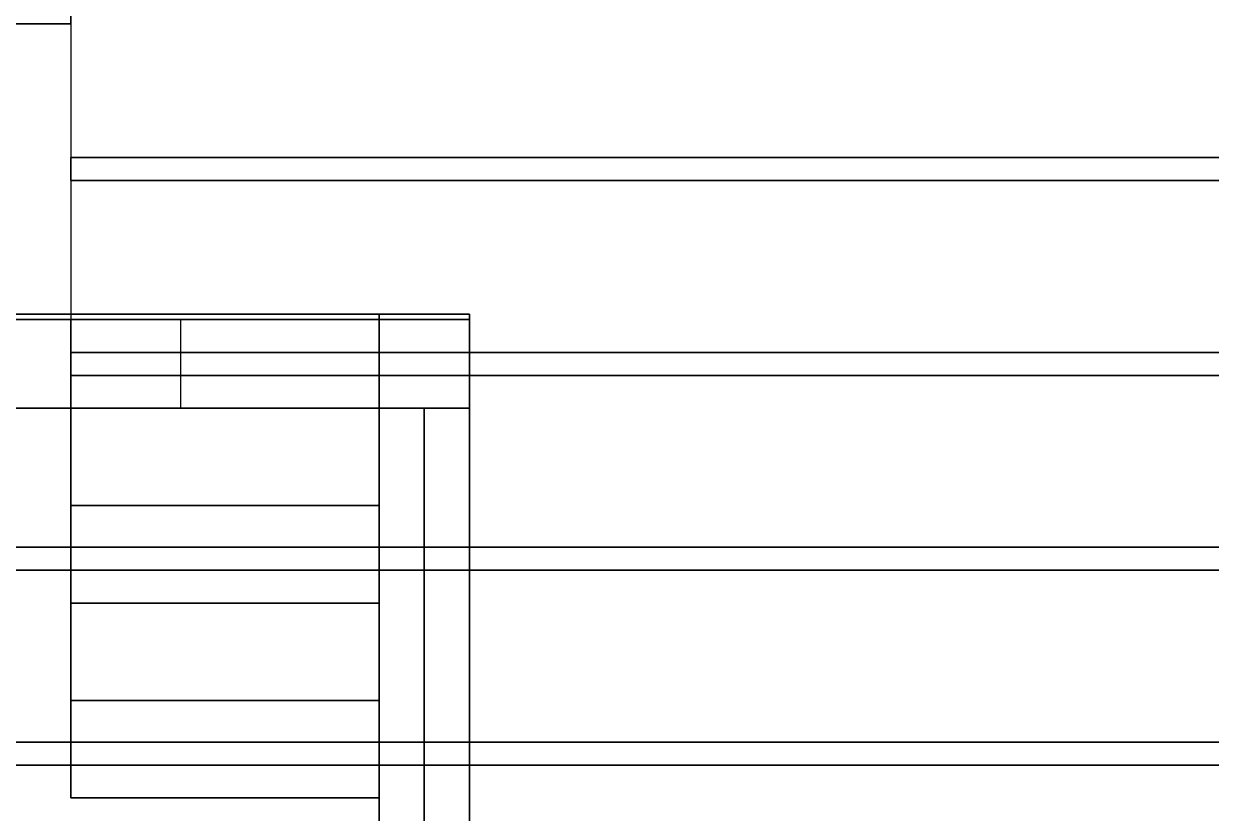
# Model space of a CAD drawing. Header units: millimetres. Extents: x 1429 to 3422, y 966 to 3043.
# Drawn here: x 2196.5 to 2531.5, y 2021.8 to 2244.6 of the extents above; entities that cross this region are included whole.
import ezdxf

# ---------------------------------------------------------------- set-up
doc = ezdxf.new("R2010")
doc.units = ezdxf.units.MM
doc.header["$MEASUREMENT"] = 0
for name, color, linetype in [('3D_BASE HORMIGON', 7, 'Continuous'), ('3D_CARPINTER_A', 7, 'Continuous'), ('3D_MURO', 1, 'Continuous'), ('3D_PISO', 7, 'Continuous'), ('3D_VIGAS', 5, 'Continuous')]:
    doc.layers.add(name, color=color, linetype=linetype)

msp = doc.modelspace()

# ---------------------------------------------------------------- linework, layer by layer
at = {"layer": '3D_BASE HORMIGON'}
for p, q in [((2296.79, 2162.63, 180), (2296.79, 2162.63)), ((2296.79, 2161.88, 180), (2296.79, 2161.88)), ((2296.79, 2161.13, 180), (2296.79, 2161.13)), ((2309.54, 2161.13, 180), (2309.54, 2161.13)), ((2322.29, 2162.63, 90), (2322.29, 2162.63, -90)), ((2322.29, 2161.13, 180), (2322.29, 2161.13)), ((2296.79, 2136.13, 90), (2296.79, 2136.13, 120)), ((2322.29, 2136.13, 120), (2296.79, 2136.13, 120)), ((2322.29, 2136.13, 90), (2296.79, 2136.13, 90)), ((2296.79, 2136.13, 105), (2322.29, 2136.13, 105)), ((2309.54, 2136.13, 90), (2309.54, 2136.13, 120)), ((2322.29, 2136.13, 120), (2322.29, 2136.13, 90)), ((2322.29, 2037.88, 180), (2322.29, 2037.88))]:
    msp.add_line(p, q, dxfattribs=at)
for points in [[(2872.29, 2602.63), (2872.29, 1914.63), (2322.29, 1914.63), (2322.29, 2161.13), (2296.79, 2161.13), (2296.79, 2162.63), (1984.29, 2162.63), (1984.29, 2382.63), (2184.29, 2382.63), (2184.29, 2602.63), (2872.29, 2602.63)], [(2322.29, 2162.63), (2322.29, 1474.63), (1772.29, 1474.63), (1772.29, 1721.13), (1746.79, 1721.13), (1746.79, 1722.63), (1434.29, 1722.63), (1434.29, 1942.63), (1634.29, 1942.63), (1634.29, 2162.63), (2322.29, 2162.63)], [(2322.29, 2162.63), (1634.29, 2162.63)], [(1634.29, 2162.63), (2322.29, 2162.63)], [(1634.29, 2162.63), (2322.29, 2162.63)], [(2296.79, 2162.63), (1984.29, 2162.63)], [(1984.29, 2162.63), (2296.79, 2162.63)], [(2296.79, 2162.63), (1984.29, 2162.63)], [(2296.79, 2161.13), (2296.79, 2162.63)], [(2296.79, 2162.63), (2296.79, 2161.13)], [(2296.79, 2161.13), (2296.79, 2162.63)], [(2322.29, 2161.13), (2296.79, 2161.13)], [(2296.79, 2161.13), (2322.29, 2161.13)], [(2322.29, 2161.13), (2296.79, 2161.13)], [(2322.29, 2162.63), (2322.29, 1474.63)], [(2322.29, 1474.63), (2322.29, 2162.63)], [(2322.29, 2162.63), (2322.29, 1474.63)], [(2322.29, 1914.63), (2322.29, 2161.13)], [(2322.29, 2161.13), (2322.29, 1914.63)], [(2322.29, 1914.63), (2322.29, 2161.13)], [(2296.79, 2136.13), (2296.79, 1474.63)], [(2322.29, 2136.13), (2322.29, 1474.63)]]:
    msp.add_lwpolyline(points, dxfattribs=at)
for points in [[(2296.79, 2136.13, 90), (2296.79, 1805.38, 90), (2296.79, 1474.63, 90)], [(2296.79, 1474.63, 120), (2296.79, 1805.38, 120), (2296.79, 2136.13, 120)], [(2309.54, 2136.13, 120), (2309.54, 1805.38, 120), (2309.54, 1474.63, 120)], [(2309.54, 1474.63, 90), (2309.54, 1805.38, 90), (2309.54, 2136.13, 90)], [(2322.29, 1474.63, 120), (2322.29, 1805.38, 120), (2322.29, 2136.13, 120)], [(2322.29, 2136.13, 90), (2322.29, 1805.38, 90), (2322.29, 1474.63, 90)]]:
    msp.add_open_spline(points, degree=2, dxfattribs=at)
at = {"layer": '3D_CARPINTER_A'}
msp.add_open_spline([(3422.29, 2354.63, 220), (3055.62, 2061.29, 160), (2053.57, 1259.65, -3.97), (1686.9, 966.32, -63.97)], degree=3, dxfattribs=at)
at = {"layer": '3D_MURO'}
for p, q in [((2209.79, 2161.13, 450), (2209.79, 2161.13, 210)), ((2209.79, 2161.13, 450), (2209.79, 2161.13, 555.76)), ((2296.79, 2161.13, 90), (2296.79, 2161.13, 180)), ((2322.29, 2161.13, 180), (2296.79, 2161.13, 180)), ((2296.79, 2136.13, 90), (2296.79, 2136.13, 180))]:
    msp.add_line(p, q, dxfattribs=at)
at = {"layer": '3D_MURO', "extrusion": (-0.161489, 0, 0.986875)}
for points in [[(-1942.63, 1479.65), (-1694.63, 1479.65), (-1694.63, 1710.68), (-1474.63, 1710.68), (-1474.63, 2384.53), (-1914.63, 2384.53), (-1914.63, 2941.84), (-2354.63, 2941.84), (-2354.63, 3499.16), (-3042.63, 3499.16), (-3042.63, 2802.01), (-2822.63, 2802.01), (-2822.63, 2599.35), (-2602.63, 2599.35), (-2602.63, 2244.69), (-2382.63, 2244.69), (-2382.63, 2042.03), (-2162.63, 2042.03), (-2162.63, 1682.31), (-1942.63, 1682.31), (-1942.63, 1479.65)], [(-2161.13, 2068.88), (-2161.13, 2042.03), (-2382.63, 2042.03), (-2382.63, 2244.69), (-2602.63, 2244.69), (-2602.63, 2827.85), (-2577.13, 2827.85), (-2577.13, 2270.53), (-2356.13, 2270.53), (-2356.13, 2068.88), (-2161.13, 2068.88)], [(-2136.13, 1710.68), (-2162.63, 1710.68), (-2162.63, 2042.03), (-2161.13, 2042.03), (-2161.13, 2270.53), (-2136.13, 2270.53), (-2136.13, 1710.68)]]:
    msp.add_lwpolyline(points, dxfattribs=at)
at = {"layer": '3D_MURO'}
for points in [[(1657.29, 2162.63), (1984.29, 2162.63), (1984.29, 2161.13), (2296.79, 2161.13), (2296.79, 2136.13), (1657.29, 2136.13), (1657.29, 2162.63)], [(1657.29, 2162.63), (1984.29, 2162.63), (1984.29, 2161.13), (2209.79, 2161.13), (2209.79, 2136.13), (1657.29, 2136.13), (1657.29, 2162.63)], [(1744.29, 2162.63), (1744.29, 2136.13), (2296.79, 2136.13), (2296.79, 2161.13), (1984.29, 2161.13), (1984.29, 2162.63), (1744.29, 2162.63)], [(1984.29, 2161.13), (2296.79, 2161.13)], [(2296.79, 2161.13), (2296.79, 2136.13)], [(2296.79, 2136.13), (1744.29, 2136.13)]]:
    msp.add_lwpolyline(points, dxfattribs=at)
at = {"layer": '3D_MURO', "extrusion": (0, 1, 0)}
msp.add_lwpolyline([(-2296.79, 90), (-2209.79, 90), (-2209.79, 180), (-2296.79, 180)], dxfattribs=at)
at = {"layer": '3D_MURO'}
for points, degree in [([(2209.79, 2356.13, 555.76), (2209.79, 2291.13, 555.76), (2209.79, 2226.13, 555.76), (2209.79, 2161.13, 555.76)], 3), ([(2209.79, 2244.63, 210), (2209.79, 2300.38, 210), (2209.79, 2356.13, 210)], 2), ([(2185.79, 2244.63, 450), (2197.79, 2244.63, 450), (2209.79, 2244.63, 450)], 2), ([(2185.79, 2244.63, 450), (2197.79, 2244.63, 450), (2209.79, 2244.63, 450)], 2), ([(2209.79, 2244.63, 210), (2197.79, 2244.63, 210), (2185.79, 2244.63, 210)], 2), ([(2209.79, 2244.63, 450), (2209.79, 2202.88, 450), (2209.79, 2161.13, 450)], 2), ([(2209.79, 2244.63, 450), (2209.79, 2244.63, 330), (2209.79, 2244.63, 210)], 2), ([(2209.79, 2244.63, 210), (2209.79, 2244.63, 290), (2209.79, 2244.63, 370), (2209.79, 2244.63, 450)], 3), ([(2209.79, 2244.63, 450), (2209.79, 2216.79, 450), (2209.79, 2188.96, 450), (2209.79, 2161.13, 450)], 3), ([(2296.79, 2161.13, 90), (2140.54, 2161.13, 90), (1984.29, 2161.13, 90)], 2), ([(1984.29, 2161.13, 518.86), (2097.04, 2161.13, 537.31), (2209.79, 2161.13, 555.76)], 2), ([(2209.79, 2161.13, 555.76), (2134.62, 2161.13, 543.46), (2059.45, 2161.13, 531.16), (1984.29, 2161.13, 518.86)], 3), ([(2209.79, 2161.13, 450), (2197.79, 2161.13, 450), (2185.79, 2161.13, 450)], 2), ([(2185.79, 2161.13, 210), (2197.79, 2161.13, 210), (2209.79, 2161.13, 210)], 2), ([(2209.79, 2161.13, 555.76), (2201.79, 2161.13, 554.45), (2193.79, 2161.13, 553.15), (2185.79, 2161.13, 551.84)], 3), ([(2209.79, 2161.13, 555.76), (2209.79, 2148.63, 555.76), (2209.79, 2136.13, 555.76)], 2), ([(2209.79, 2161.13, 555.76), (2209.79, 2148.63, 555.76), (2209.79, 2136.13, 555.76)], 2), ([(2209.79, 2136.13, 210), (2209.79, 2148.63, 210), (2209.79, 2161.13, 210)], 2), ([(2209.79, 2161.13, 210), (2209.79, 2161.13, 382.88), (2209.79, 2161.13, 555.76)], 2), ([(2296.79, 2161.13, 180), (2267.79, 2161.13, 180), (2238.79, 2161.13, 180), (2209.79, 2161.13, 180)], 3), ([(2209.79, 2161.13, 180), (2209.79, 2161.13, 305.25), (2209.79, 2161.13, 430.51), (2209.79, 2161.13, 555.76)], 3), ([(2296.79, 2136.13, 90), (2296.79, 2148.63, 90), (2296.79, 2161.13, 90)], 2), ([(2296.79, 2161.13, 180), (2296.79, 2152.79, 180), (2296.79, 2144.46, 180), (2296.79, 2136.13, 180)], 3), ([(2296.79, 2161.13, 180), (2296.79, 2050.63, 180), (2296.79, 1940.13, 180)], 2), ([(2296.79, 2161.13, 120), (2296.79, 2152.79, 120), (2296.79, 2144.46, 120), (2296.79, 2136.13, 120)], 3), ([(2322.29, 2161.13, 120), (2313.79, 2161.13, 120), (2305.29, 2161.13, 120), (2296.79, 2161.13, 120)], 3), ([(2296.79, 2161.13, 120), (2296.79, 2161.13, 150), (2296.79, 2161.13, 180)], 2), ([(2322.29, 2161.13, 180), (2322.29, 2161.13, 150), (2322.29, 2161.13, 120)], 2), ([(2322.29, 1940.13, 180), (2322.29, 2050.63, 180), (2322.29, 2161.13, 180)], 2), ([(2322.29, 2161.13, 120), (2322.29, 2152.79, 120), (2322.29, 2144.46, 120), (2322.29, 2136.13, 120)], 3), ([(2209.79, 2136.13, 555.76), (1933.54, 2136.13, 510.56), (1657.29, 2136.13, 465.35)], 2), ([(1657.29, 2136.13, 465.35), (1841.45, 2136.13, 495.49), (2025.62, 2136.13, 525.63), (2209.79, 2136.13, 555.76)], 3), ([(1744.29, 2136.13, 90), (2020.54, 2136.13, 90), (2296.79, 2136.13, 90)], 2), ([(2209.79, 2136.13, 555.76), (2209.79, 2136.13, 382.88), (2209.79, 2136.13, 210)], 2), ([(2296.79, 2136.13, 180), (2267.79, 2136.13, 180), (2238.79, 2136.13, 180), (2209.79, 2136.13, 180)], 3), ([(2209.79, 2136.13, 180), (2209.79, 2136.13, 305.25), (2209.79, 2136.13, 430.51), (2209.79, 2136.13, 555.76)], 3), ([(2296.79, 1474.63, 120), (2296.79, 1695.13, 120), (2296.79, 1915.63, 120), (2296.79, 2136.13, 120)], 3), ([(2322.29, 1474.63, 120), (2322.29, 1695.13, 120), (2322.29, 1915.63, 120), (2322.29, 2136.13, 120)], 3)]:
    msp.add_open_spline(points, degree=degree, dxfattribs=at)
at = {"layer": '3D_PISO'}
for p, q in [((2209.79, 2161.13, 180), (2209.79, 2161.13, 210)), ((2209.79, 2136.13, 180), (2209.79, 2136.13, 210)), ((2296.79, 2136.13, 180), (2296.79, 2136.13, 210)), ((2296.79, 2136.13, 90), (2296.79, 2136.13, 120)), ((2209.79, 2053.63, 120), (2209.79, 2053.63, 142.5)), ((2296.79, 2053.63, 120), (2296.79, 2053.63, 142.5)), ((2209.79, 2026.13, 120), (2209.79, 2026.13, 142.5)), ((2296.79, 2026.13, 120), (2296.79, 2026.13, 142.5))]:
    msp.add_line(p, q, dxfattribs=at)
msp.add_lwpolyline([(2209.79, 2577.13), (2846.79, 2577.13), (2846.79, 1914.63), (2322.29, 1914.63), (2322.29, 1940.13), (2296.79, 1940.13), (2296.79, 2136.13), (2209.79, 2136.13), (2209.79, 2161.13), (2010.79, 2161.13), (2010.79, 2356.13), (2209.79, 2356.13), (2209.79, 2577.13)], dxfattribs=at)
for points, degree in [([(2209.79, 2161.13, 180), (2110.29, 2161.13, 180), (2010.79, 2161.13, 180)], 2), ([(2010.79, 2161.13, 210), (2110.29, 2161.13, 210), (2209.79, 2161.13, 210)], 2), ([(2209.79, 2136.13, 180), (2209.79, 2148.63, 180), (2209.79, 2161.13, 180)], 2), ([(2209.79, 2161.13, 210), (2209.79, 2148.63, 210), (2209.79, 2136.13, 210)], 2), ([(1744.29, 2136.13, 90), (2020.54, 2136.13, 90), (2296.79, 2136.13, 90)], 2), ([(2296.79, 2136.13, 120), (2020.54, 2136.13, 120), (1744.29, 2136.13, 120)], 2), ([(2296.79, 2136.13, 180), (2253.29, 2136.13, 180), (2209.79, 2136.13, 180)], 2), ([(2209.79, 2136.13, 210), (2253.29, 2136.13, 210), (2296.79, 2136.13, 210)], 2), ([(2209.79, 2136.13, 120), (2209.79, 2126.96, 120), (2209.79, 2117.79, 120), (2209.79, 2108.63, 120)], 3), ([(2296.79, 2136.13, 120), (2267.79, 2136.13, 120), (2238.79, 2136.13, 120), (2209.79, 2136.13, 120)], 3), ([(2209.79, 2136.13, 210), (2238.79, 2136.13, 210), (2267.79, 2136.13, 210), (2296.79, 2136.13, 210)], 3), ([(2209.79, 2108.63, 210), (2209.79, 2117.79, 210), (2209.79, 2126.96, 210), (2209.79, 2136.13, 210)], 3), ([(2296.79, 1940.13, 180), (2296.79, 2038.13, 180), (2296.79, 2136.13, 180)], 2), ([(2296.79, 2136.13, 210), (2296.79, 2038.13, 210), (2296.79, 1940.13, 210)], 2), ([(2296.79, 2108.63, 120), (2296.79, 2117.79, 120), (2296.79, 2126.96, 120), (2296.79, 2136.13, 120)], 3), ([(2296.79, 2136.13, 210), (2296.79, 2126.96, 210), (2296.79, 2117.79, 210), (2296.79, 2108.63, 210)], 3), ([(2296.79, 2136.13, 90), (2296.79, 1805.38, 90), (2296.79, 1474.63, 90)], 2), ([(2296.79, 1474.63, 120), (2296.79, 1805.38, 120), (2296.79, 2136.13, 120)], 2), ([(2209.79, 2108.63, 120), (2238.79, 2108.63, 120), (2267.79, 2108.63, 120), (2296.79, 2108.63, 120)], 3), ([(2296.79, 2108.63, 210), (2267.79, 2108.63, 210), (2238.79, 2108.63, 210), (2209.79, 2108.63, 210)], 3), ([(2209.79, 2108.63, 120), (2209.79, 2099.46, 120), (2209.79, 2090.29, 120), (2209.79, 2081.13, 120)], 3), ([(2296.79, 2108.63, 120), (2267.79, 2108.63, 120), (2238.79, 2108.63, 120), (2209.79, 2108.63, 120)], 3), ([(2209.79, 2108.63, 187.5), (2238.79, 2108.63, 187.5), (2267.79, 2108.63, 187.5), (2296.79, 2108.63, 187.5)], 3), ([(2209.79, 2081.13, 187.5), (2209.79, 2090.29, 187.5), (2209.79, 2099.46, 187.5), (2209.79, 2108.63, 187.5)], 3), ([(2296.79, 2081.13, 120), (2296.79, 2090.29, 120), (2296.79, 2099.46, 120), (2296.79, 2108.63, 120)], 3), ([(2296.79, 2108.63, 187.5), (2296.79, 2099.46, 187.5), (2296.79, 2090.29, 187.5), (2296.79, 2081.13, 187.5)], 3), ([(2209.79, 2081.13, 120), (2238.79, 2081.13, 120), (2267.79, 2081.13, 120), (2296.79, 2081.13, 120)], 3), ([(2296.79, 2081.13, 187.5), (2267.79, 2081.13, 187.5), (2238.79, 2081.13, 187.5), (2209.79, 2081.13, 187.5)], 3), ([(2209.79, 2081.13, 120), (2209.79, 2071.96, 120), (2209.79, 2062.79, 120), (2209.79, 2053.63, 120)], 3), ([(2296.79, 2081.13, 120), (2267.79, 2081.13, 120), (2238.79, 2081.13, 120), (2209.79, 2081.13, 120)], 3), ([(2209.79, 2081.13, 165), (2238.79, 2081.13, 165), (2267.79, 2081.13, 165), (2296.79, 2081.13, 165)], 3), ([(2209.79, 2053.63, 165), (2209.79, 2062.79, 165), (2209.79, 2071.96, 165), (2209.79, 2081.13, 165)], 3), ([(2209.79, 2081.13, 120), (2209.79, 2081.13, 127.5), (2209.79, 2081.13, 157.5), (2209.79, 2081.13, 165)], 3), ([(2296.79, 2053.63, 120), (2296.79, 2062.79, 120), (2296.79, 2071.96, 120), (2296.79, 2081.13, 120)], 3), ([(2296.79, 2081.13, 165), (2296.79, 2071.96, 165), (2296.79, 2062.79, 165), (2296.79, 2053.63, 165)], 3), ([(2296.79, 2081.13, 120), (2296.79, 2081.13, 127.5), (2296.79, 2081.13, 157.5), (2296.79, 2081.13, 165)], 3), ([(2209.79, 2053.63, 120), (2238.79, 2053.63, 120), (2267.79, 2053.63, 120), (2296.79, 2053.63, 120)], 3), ([(2296.79, 2053.63, 165), (2267.79, 2053.63, 165), (2238.79, 2053.63, 165), (2209.79, 2053.63, 165)], 3), ([(2209.79, 2053.63, 120), (2209.79, 2053.63, 127.5), (2209.79, 2053.63, 157.5), (2209.79, 2053.63, 165)], 3), ([(2209.79, 2053.63, 120), (2209.79, 2039.88, 120), (2209.79, 2026.13, 120)], 2), ([(2296.79, 2053.63, 120), (2253.29, 2053.63, 120), (2209.79, 2053.63, 120)], 2), ([(2209.79, 2053.63, 142.5), (2253.29, 2053.63, 142.5), (2296.79, 2053.63, 142.5)], 2), ([(2209.79, 2026.13, 142.5), (2209.79, 2039.88, 142.5), (2209.79, 2053.63, 142.5)], 2), ([(2296.79, 2053.63, 120), (2296.79, 2053.63, 127.5), (2296.79, 2053.63, 157.5), (2296.79, 2053.63, 165)], 3), ([(2296.79, 2026.13, 120), (2296.79, 2039.88, 120), (2296.79, 2053.63, 120)], 2), ([(2296.79, 2053.63, 142.5), (2296.79, 2039.88, 142.5), (2296.79, 2026.13, 142.5)], 2), ([(2209.79, 2026.13, 120), (2253.29, 2026.13, 120), (2296.79, 2026.13, 120)], 2), ([(2296.79, 2026.13, 142.5), (2253.29, 2026.13, 142.5), (2209.79, 2026.13, 142.5)], 2)]:
    msp.add_open_spline(points, degree=degree, dxfattribs=at)
at = {"layer": '3D_PISO', "extrusion": (-0.77752, 0.628858, -3.03255e-14)}
for points in [[(2209.79, 2136.13, 120), (2209.79, 2136.13, 120.94), (2209.79, 2136.13, 124.28), (2209.79, 2136.13, 134), (2209.79, 2136.13, 148.13), (2209.79, 2136.13, 165), (2209.79, 2136.13, 181.87), (2209.79, 2136.13, 196), (2209.79, 2136.13, 205.72), (2209.79, 2136.13, 209.06), (2209.79, 2136.13, 210)], [(2209.79, 2108.63, 120), (2209.79, 2108.63, 120.94), (2209.79, 2108.63, 124.28), (2209.79, 2108.63, 134), (2209.79, 2108.63, 148.13), (2209.79, 2108.63, 165), (2209.79, 2108.63, 181.87), (2209.79, 2108.63, 196), (2209.79, 2108.63, 205.72), (2209.79, 2108.63, 209.06), (2209.79, 2108.63, 210)]]:
    msp.add_open_spline(points, degree=3, dxfattribs=at)
at = {"layer": '3D_PISO', "extrusion": (-0.777622, 0.628733, -7.92182e-14)}
for points in [[(2296.79, 2136.13, 120), (2296.79, 2136.13, 120.94), (2296.79, 2136.13, 124.28), (2296.79, 2136.13, 134), (2296.79, 2136.13, 148.13), (2296.79, 2136.13, 165), (2296.79, 2136.13, 181.87), (2296.79, 2136.13, 196), (2296.79, 2136.13, 205.72), (2296.79, 2136.13, 209.06), (2296.79, 2136.13, 210)], [(2296.79, 2108.63, 120), (2296.79, 2108.63, 120.94), (2296.79, 2108.63, 124.28), (2296.79, 2108.63, 134), (2296.79, 2108.63, 148.13), (2296.79, 2108.63, 165), (2296.79, 2108.63, 181.87), (2296.79, 2108.63, 196), (2296.79, 2108.63, 205.72), (2296.79, 2108.63, 209.06), (2296.79, 2108.63, 210)]]:
    msp.add_open_spline(points, degree=3, dxfattribs=at)
at = {"layer": '3D_PISO'}
for points in [[(2209.79, 2108.63, 120), (2209.79, 2108.63, 120.92), (2209.79, 2108.63, 123.46), (2209.79, 2108.63, 130.33), (2209.79, 2108.63, 137.08), (2209.79, 2108.63, 143.64), (2209.79, 2108.63, 149.02), (2209.79, 2108.63, 152.99), (2209.79, 2108.63, 156.74), (2209.79, 2108.63, 159.55), (2209.79, 2108.63, 161.54), (2209.79, 2108.63, 162.88), (2209.79, 2108.63, 163.86), (2209.79, 2108.63, 164.54), (2209.79, 2108.63, 165), (2209.79, 2108.63, 165.44), (2209.79, 2108.63, 166.03), (2209.79, 2108.63, 166.76), (2209.79, 2108.63, 167.63), (2209.79, 2108.63, 168.8), (2209.79, 2108.63, 170.24), (2209.79, 2108.63, 171.95), (2209.79, 2108.63, 173.62), (2209.79, 2108.63, 175.8), (2209.79, 2108.63, 178.4), (2209.79, 2108.63, 181.26), (2209.79, 2108.63, 184.63), (2209.79, 2108.63, 186.56), (2209.79, 2108.63, 187.5)], [(2296.79, 2108.63, 120), (2296.79, 2108.63, 120.92), (2296.79, 2108.63, 123.46), (2296.79, 2108.63, 130.33), (2296.79, 2108.63, 137.08), (2296.79, 2108.63, 143.64), (2296.79, 2108.63, 149.02), (2296.79, 2108.63, 152.99), (2296.79, 2108.63, 156.74), (2296.79, 2108.63, 159.55), (2296.79, 2108.63, 161.54), (2296.79, 2108.63, 162.88), (2296.79, 2108.63, 163.86), (2296.79, 2108.63, 164.54), (2296.79, 2108.63, 165), (2296.79, 2108.63, 165.44), (2296.79, 2108.63, 166.03), (2296.79, 2108.63, 166.76), (2296.79, 2108.63, 167.63), (2296.79, 2108.63, 168.8), (2296.79, 2108.63, 170.24), (2296.79, 2108.63, 171.95), (2296.79, 2108.63, 173.62), (2296.79, 2108.63, 175.8), (2296.79, 2108.63, 178.4), (2296.79, 2108.63, 181.26), (2296.79, 2108.63, 184.63), (2296.79, 2108.63, 186.56), (2296.79, 2108.63, 187.5)], [(2209.79, 2081.13, 120), (2209.79, 2081.13, 120.92), (2209.79, 2081.13, 123.46), (2209.79, 2081.13, 130.33), (2209.79, 2081.13, 137.08), (2209.79, 2081.13, 143.64), (2209.79, 2081.13, 149.02), (2209.79, 2081.13, 152.99), (2209.79, 2081.13, 156.74), (2209.79, 2081.13, 159.55), (2209.79, 2081.13, 161.54), (2209.79, 2081.13, 162.88), (2209.79, 2081.13, 163.86), (2209.79, 2081.13, 164.54), (2209.79, 2081.13, 165), (2209.79, 2081.13, 165.44), (2209.79, 2081.13, 166.03), (2209.79, 2081.13, 166.76), (2209.79, 2081.13, 167.63), (2209.79, 2081.13, 168.8), (2209.79, 2081.13, 170.24), (2209.79, 2081.13, 171.95), (2209.79, 2081.13, 173.62), (2209.79, 2081.13, 175.8), (2209.79, 2081.13, 178.4), (2209.79, 2081.13, 181.26), (2209.79, 2081.13, 184.63), (2209.79, 2081.13, 186.56), (2209.79, 2081.13, 187.5)], [(2296.79, 2081.13, 120), (2296.79, 2081.13, 120.92), (2296.79, 2081.13, 123.46), (2296.79, 2081.13, 130.33), (2296.79, 2081.13, 137.08), (2296.79, 2081.13, 143.64), (2296.79, 2081.13, 149.02), (2296.79, 2081.13, 152.99), (2296.79, 2081.13, 156.74), (2296.79, 2081.13, 159.55), (2296.79, 2081.13, 161.54), (2296.79, 2081.13, 162.88), (2296.79, 2081.13, 163.86), (2296.79, 2081.13, 164.54), (2296.79, 2081.13, 165), (2296.79, 2081.13, 165.44), (2296.79, 2081.13, 166.03), (2296.79, 2081.13, 166.76), (2296.79, 2081.13, 167.63), (2296.79, 2081.13, 168.8), (2296.79, 2081.13, 170.24), (2296.79, 2081.13, 171.95), (2296.79, 2081.13, 173.62), (2296.79, 2081.13, 175.8), (2296.79, 2081.13, 178.4), (2296.79, 2081.13, 181.26), (2296.79, 2081.13, 184.63), (2296.79, 2081.13, 186.56), (2296.79, 2081.13, 187.5)]]:
    msp.add_open_spline(points, degree=3, knots=[0, 0, 0, 0, 2.8125, 4.21875, 5.625, 7.03125, 7.734375, 8.4375, 9.140625, 9.84375, 10.195312, 10.546875, 10.898438, 11.074219, 11.25, 11.425781, 11.601562, 11.953125, 12.304688, 12.65625, 13.359375, 14.0625, 14.765625, 15.46875, 16.875, 18.28125, 19.6875, 22.5, 22.5, 22.5, 22.5], dxfattribs=at)
at = {"layer": '3D_VIGAS', "extrusion": (-0.161488, -0.001317, 0.986874)}
msp.add_open_spline([(2846.79, 2206.88, 660), (2796.2, 2206.88, 651.72), (2665.72, 2206.88, 630.37), (2437.13, 2206.88, 592.97), (2299.64, 2206.88, 570.47), (2223.85, 2206.88, 558.07), (2209.79, 2206.88, 555.76)], degree=3, knots=[1249.646178, 1249.646178, 1249.646178, 1249.646178, 1403.41445, 1480.298587, 1557.182723, 1574.743766, 1574.743766, 1574.743766, 1574.743766], dxfattribs=at)
at = {"layer": '3D_VIGAS'}
for points in [[(2209.79, 2206.88, 555.76), (2209.79, 2204.71, 555.76), (2209.79, 2202.54, 555.76), (2209.79, 2200.38, 555.76)], [(2209.79, 2200.38, 510.76), (2209.79, 2202.54, 510.76), (2209.79, 2204.71, 510.76), (2209.79, 2206.88, 510.76)], [(2209.79, 2206.88, 510.76), (2209.79, 2206.88, 525.76), (2209.79, 2206.88, 540.76), (2209.79, 2206.88, 555.76)], [(2209.79, 2200.38, 555.76), (2209.79, 2200.38, 540.76), (2209.79, 2200.38, 525.76), (2209.79, 2200.38, 510.76)], [(2209.79, 2151.88, 555.76), (2209.79, 2149.71, 555.76), (2209.79, 2147.54, 555.76), (2209.79, 2145.38, 555.76)], [(2209.79, 2145.38, 510.76), (2209.79, 2147.54, 510.76), (2209.79, 2149.71, 510.76), (2209.79, 2151.88, 510.76)], [(2209.79, 2151.88, 555.76), (2209.79, 2151.88, 540.76), (2209.79, 2151.88, 525.76), (2209.79, 2151.88, 510.76)], [(2209.79, 2145.38, 510.76), (2209.79, 2145.38, 525.76), (2209.79, 2145.38, 540.76), (2209.79, 2145.38, 555.76)]]:
    msp.add_open_spline(points, degree=3, dxfattribs=at)
for points, knots in [([(2209.79, 2206.88, 510.76), (2220.41, 2206.88, 512.5), (2292.7, 2206.88, 524.33), (2427.18, 2206.88, 546.34), (2658.27, 2206.88, 584.15), (2792.56, 2206.88, 606.13), (2846.54, 2206.88, 614.96)], [915.829862, 915.829862, 915.829862, 915.829862, 929.109634, 1005.99377, 1082.877906, 1236.646178, 1236.646178, 1236.646178, 1236.646178]), ([(2846.54, 2200.38, 614.96), (2792.56, 2200.38, 606.13), (2658.27, 2200.38, 584.15), (2427.18, 2200.38, 546.34), (2292.7, 2200.38, 524.33), (2220.41, 2200.38, 512.5), (2209.79, 2200.38, 510.76)], [0, 0, 0, 0, 153.768272, 230.652408, 307.536545, 320.816316, 320.816316, 320.816316, 320.816316]), ([(2209.79, 2200.38, 555.76), (2223.85, 2200.38, 558.07), (2299.64, 2200.38, 570.47), (2437.13, 2200.38, 592.97), (2665.72, 2200.38, 630.37), (2796.2, 2200.38, 651.72), (2846.79, 2200.38, 660)], [2161.194768, 2161.194768, 2161.194768, 2161.194768, 2178.755812, 2255.639948, 2332.524084, 2486.292356, 2486.292356, 2486.292356, 2486.292356]), ([(2209.79, 2151.88, 510.76), (2220.41, 2151.88, 512.5), (2292.7, 2151.88, 524.33), (2427.18, 2151.88, 546.34), (2658.27, 2151.88, 584.15), (2792.56, 2151.88, 606.13), (2846.54, 2151.88, 614.96)], [915.829862, 915.829862, 915.829862, 915.829862, 929.109634, 1005.99377, 1082.877906, 1236.646178, 1236.646178, 1236.646178, 1236.646178]), ([(2846.54, 2145.38, 614.96), (2792.56, 2145.38, 606.13), (2658.27, 2145.38, 584.15), (2427.18, 2145.38, 546.34), (2292.7, 2145.38, 524.33), (2220.41, 2145.38, 512.5), (2209.79, 2145.38, 510.76)], [0, 0, 0, 0, 153.768272, 230.652408, 307.536545, 320.816316, 320.816316, 320.816316, 320.816316]), ([(2209.79, 2145.38, 555.76), (2223.85, 2145.38, 558.07), (2299.64, 2145.38, 570.47), (2437.13, 2145.38, 592.97), (2665.72, 2145.38, 630.37), (2796.2, 2145.38, 651.72), (2846.79, 2145.38, 660)], [2161.194768, 2161.194768, 2161.194768, 2161.194768, 2178.755812, 2255.639948, 2332.524084, 2486.292356, 2486.292356, 2486.292356, 2486.292356]), ([(2846.79, 2096.88, 660), (2796.2, 2096.88, 651.72), (2665.72, 2096.88, 630.37), (2437.13, 2096.88, 592.97), (2252.04, 2096.88, 562.68), (2097.79, 2096.88, 537.44), (1981.22, 2096.88, 518.36), (1898.91, 2096.88, 504.89), (1836.01, 2096.88, 494.6), (1789.96, 2096.88, 487.06), (1757.76, 2096.88, 481.8), (1733.07, 2096.88, 477.76), (1714.7, 2096.88, 474.75), (1701.64, 2096.88, 472.61), (1689.33, 2096.88, 470.6), (1677.79, 2096.88, 468.71), (1668.84, 2096.88, 467.25), (1662.1, 2096.88, 466.14), (1658.87, 2096.88, 465.61), (1657.29, 2096.88, 465.35)], [1249.646178, 1249.646178, 1249.646178, 1249.646178, 1403.41445, 1480.298587, 1557.182723, 1634.066859, 1672.508927, 1710.950995, 1749.393063, 1768.614097, 1787.835131, 1807.056165, 1816.666682, 1826.277199, 1835.887716, 1845.498233, 1855.10875, 1859.914009, 1864.719267, 1864.719267, 1864.719267, 1864.719267]), ([(1657.29, 2096.88, 420.35), (1658.87, 2096.88, 420.61), (1662.03, 2096.88, 421.13), (1668.34, 2096.88, 422.16), (1676.77, 2096.88, 423.54), (1687.7, 2096.88, 425.33), (1699.43, 2096.88, 427.25), (1711.93, 2096.88, 429.3), (1729.58, 2096.88, 432.18), (1753.42, 2096.88, 436.09), (1784.67, 2096.88, 441.2), (1829.57, 2096.88, 448.55), (1891.24, 2096.88, 458.64), (1972.39, 2096.88, 471.92), (2087.84, 2096.88, 490.81), (2241.5, 2096.88, 515.95), (2427.18, 2096.88, 546.34), (2658.27, 2096.88, 584.15), (2792.56, 2096.88, 606.13), (2846.54, 2096.88, 614.96)], [621.573089, 621.573089, 621.573089, 621.573089, 626.378348, 631.183606, 640.794123, 650.40464, 660.015157, 669.625674, 679.236191, 698.457225, 717.678259, 736.899293, 775.341361, 813.783429, 852.225497, 929.109634, 1005.99377, 1082.877906, 1236.646178, 1236.646178, 1236.646178, 1236.646178]), ([(1657.29, 2090.38, 465.35), (1658.87, 2090.38, 465.61), (1662.1, 2090.38, 466.14), (1668.84, 2090.38, 467.25), (1677.79, 2090.38, 468.71), (1689.33, 2090.38, 470.6), (1701.64, 2090.38, 472.61), (1714.7, 2090.38, 474.75), (1733.07, 2090.38, 477.76), (1757.76, 2090.38, 481.8), (1789.96, 2090.38, 487.06), (1836.01, 2090.38, 494.6), (1898.91, 2090.38, 504.89), (1981.22, 2090.38, 518.36), (2097.79, 2090.38, 537.44), (2252.04, 2090.38, 562.68), (2437.13, 2090.38, 592.97), (2665.72, 2090.38, 630.37), (2796.2, 2090.38, 651.72), (2846.79, 2090.38, 660)], [1871.219267, 1871.219267, 1871.219267, 1871.219267, 1876.024526, 1880.829784, 1890.440301, 1900.050818, 1909.661335, 1919.271852, 1928.882369, 1948.103403, 1967.324437, 1986.545471, 2024.987539, 2063.429608, 2101.871676, 2178.755812, 2255.639948, 2332.524084, 2486.292356, 2486.292356, 2486.292356, 2486.292356]), ([(2846.54, 2090.38, 614.96), (2792.56, 2090.38, 606.13), (2658.27, 2090.38, 584.15), (2427.18, 2090.38, 546.34), (2241.5, 2090.38, 515.95), (2087.84, 2090.38, 490.81), (1972.39, 2090.38, 471.92), (1891.24, 2090.38, 458.64), (1829.57, 2090.38, 448.55), (1784.67, 2090.38, 441.2), (1753.42, 2090.38, 436.09), (1729.58, 2090.38, 432.18), (1711.93, 2090.38, 429.3), (1699.43, 2090.38, 427.25), (1687.7, 2090.38, 425.33), (1676.77, 2090.38, 423.54), (1668.34, 2090.38, 422.16), (1662.03, 2090.38, 421.13), (1658.87, 2090.38, 420.61), (1657.29, 2090.38, 420.35)], [0, 0, 0, 0, 153.768272, 230.652408, 307.536545, 384.420681, 422.862749, 461.304817, 499.746885, 518.967919, 538.188953, 557.409987, 567.020504, 576.631021, 586.241538, 595.852055, 605.462572, 610.267831, 615.073089, 615.073089, 615.073089, 615.073089]), ([(2846.79, 2041.88, 660), (2796.2, 2041.88, 651.72), (2665.72, 2041.88, 630.37), (2437.13, 2041.88, 592.97), (2252.04, 2041.88, 562.68), (2097.79, 2041.88, 537.44), (1981.22, 2041.88, 518.36), (1898.91, 2041.88, 504.89), (1836.01, 2041.88, 494.6), (1789.96, 2041.88, 487.06), (1757.76, 2041.88, 481.8), (1733.07, 2041.88, 477.76), (1714.7, 2041.88, 474.75), (1701.64, 2041.88, 472.61), (1689.33, 2041.88, 470.6), (1677.79, 2041.88, 468.71), (1668.84, 2041.88, 467.25), (1662.1, 2041.88, 466.14), (1658.87, 2041.88, 465.61), (1657.29, 2041.88, 465.35)], [1249.646178, 1249.646178, 1249.646178, 1249.646178, 1403.41445, 1480.298587, 1557.182723, 1634.066859, 1672.508927, 1710.950995, 1749.393063, 1768.614097, 1787.835131, 1807.056165, 1816.666682, 1826.277199, 1835.887716, 1845.498233, 1855.10875, 1859.914009, 1864.719267, 1864.719267, 1864.719267, 1864.719267]), ([(1657.29, 2041.88, 420.35), (1658.87, 2041.88, 420.61), (1662.03, 2041.88, 421.13), (1668.34, 2041.88, 422.16), (1676.77, 2041.88, 423.54), (1687.7, 2041.88, 425.33), (1699.43, 2041.88, 427.25), (1711.93, 2041.88, 429.3), (1729.58, 2041.88, 432.18), (1753.42, 2041.88, 436.09), (1784.67, 2041.88, 441.2), (1829.57, 2041.88, 448.55), (1891.24, 2041.88, 458.64), (1972.39, 2041.88, 471.92), (2087.84, 2041.88, 490.81), (2241.5, 2041.88, 515.95), (2427.18, 2041.88, 546.34), (2658.27, 2041.88, 584.15), (2792.56, 2041.88, 606.13), (2846.54, 2041.88, 614.96)], [621.573089, 621.573089, 621.573089, 621.573089, 626.378348, 631.183606, 640.794123, 650.40464, 660.015157, 669.625674, 679.236191, 698.457225, 717.678259, 736.899293, 775.341361, 813.783429, 852.225497, 929.109634, 1005.99377, 1082.877906, 1236.646178, 1236.646178, 1236.646178, 1236.646178]), ([(1657.29, 2035.38, 465.35), (1658.87, 2035.38, 465.61), (1662.1, 2035.38, 466.14), (1668.84, 2035.38, 467.25), (1677.79, 2035.38, 468.71), (1689.33, 2035.38, 470.6), (1701.64, 2035.38, 472.61), (1714.7, 2035.38, 474.75), (1733.07, 2035.38, 477.76), (1757.76, 2035.38, 481.8), (1789.96, 2035.38, 487.06), (1836.01, 2035.38, 494.6), (1898.91, 2035.38, 504.89), (1981.22, 2035.38, 518.36), (2097.79, 2035.38, 537.44), (2252.04, 2035.38, 562.68), (2437.13, 2035.38, 592.97), (2665.72, 2035.38, 630.37), (2796.2, 2035.38, 651.72), (2846.79, 2035.38, 660)], [1871.219267, 1871.219267, 1871.219267, 1871.219267, 1876.024526, 1880.829784, 1890.440301, 1900.050818, 1909.661335, 1919.271852, 1928.882369, 1948.103403, 1967.324437, 1986.545471, 2024.987539, 2063.429608, 2101.871676, 2178.755812, 2255.639948, 2332.524084, 2486.292356, 2486.292356, 2486.292356, 2486.292356]), ([(2846.54, 2035.38, 614.96), (2792.56, 2035.38, 606.13), (2658.27, 2035.38, 584.15), (2427.18, 2035.38, 546.34), (2241.5, 2035.38, 515.95), (2087.84, 2035.38, 490.81), (1972.39, 2035.38, 471.92), (1891.24, 2035.38, 458.64), (1829.57, 2035.38, 448.55), (1784.67, 2035.38, 441.2), (1753.42, 2035.38, 436.09), (1729.58, 2035.38, 432.18), (1711.93, 2035.38, 429.3), (1699.43, 2035.38, 427.25), (1687.7, 2035.38, 425.33), (1676.77, 2035.38, 423.54), (1668.34, 2035.38, 422.16), (1662.03, 2035.38, 421.13), (1658.87, 2035.38, 420.61), (1657.29, 2035.38, 420.35)], [0, 0, 0, 0, 153.768272, 230.652408, 307.536545, 384.420681, 422.862749, 461.304817, 499.746885, 518.967919, 538.188953, 557.409987, 567.020504, 576.631021, 586.241538, 595.852055, 605.462572, 610.267831, 615.073089, 615.073089, 615.073089, 615.073089])]:
    msp.add_open_spline(points, degree=3, knots=knots, dxfattribs=at)
at = {"layer": '3D_VIGAS', "extrusion": (-0.161488, -0.001199, 0.986874)}
msp.add_open_spline([(2846.79, 2151.88, 660), (2796.2, 2151.88, 651.72), (2665.72, 2151.88, 630.37), (2437.13, 2151.88, 592.97), (2299.64, 2151.88, 570.47), (2223.85, 2151.88, 558.07), (2209.79, 2151.88, 555.76)], degree=3, knots=[1249.646178, 1249.646178, 1249.646178, 1249.646178, 1403.41445, 1480.298587, 1557.182723, 1574.743766, 1574.743766, 1574.743766, 1574.743766], dxfattribs=at)

doc.saveas('drawing.dxf')
